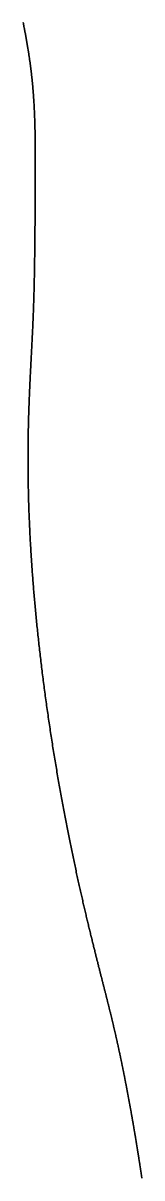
# Model space of a CAD drawing. Header units: inches. Extents: x 130170 to 284068, y 377793 to 804530.
# Drawn here: x 253824 to 253832.9, y 736605.1 to 736692.6 of the extents above; entities that cross this region are included whole.
import ezdxf

# ---------------------------------------------------------------- set-up
doc = ezdxf.new("R2010")
doc.units = ezdxf.units.IN
doc.header["$MEASUREMENT"] = 0
doc.layers.add('muni_il', color=7, linetype='Continuous')

msp = doc.modelspace()

# ---------------------------------------------------------------- linework, layer by layer
at = {"layer": 'muni_il'}
for points in [[(253823.978, 736692.64), (253823.994, 736692.559), (253824.01, 736692.478), (253824.026, 736692.398), (253824.041, 736692.317), (253824.057, 736692.238), (253824.072, 736692.158), (253824.087, 736692.079), (253824.102, 736692.001), (253824.116, 736691.923), (253824.131, 736691.845), (253824.145, 736691.768), (253824.16, 736691.69), (253824.174, 736691.614), (253824.187, 736691.538), (253824.201, 736691.462), (253824.214, 736691.386), (253824.228, 736691.311), (253824.241, 736691.236), (253824.254, 736691.162), (253824.267, 736691.088), (253824.279, 736691.014), (253824.292, 736690.94), (253824.304, 736690.867), (253824.316, 736690.794), (253824.328, 736690.722), (253824.34, 736690.65), (253824.352, 736690.578), (253824.363, 736690.506), (253824.374, 736690.435), (253824.385, 736690.364), (253824.396, 736690.293), (253824.407, 736690.223), (253824.418, 736690.153), (253824.428, 736690.083), (253824.439, 736690.013), (253824.449, 736689.944), (253824.459, 736689.875), (253824.469, 736689.806), (253824.479, 736689.738), (253824.488, 736689.669), (253824.497, 736689.601), (253824.507, 736689.533), (253824.516, 736689.466), (253824.525, 736689.398), (253824.534, 736689.331), (253824.542, 736689.264), (253824.551, 736689.198), (253824.559, 736689.131), (253824.567, 736689.065), (253824.576, 736688.999), (253824.583, 736688.933), (253824.591, 736688.867), (253824.599, 736688.801), (253824.606, 736688.736), (253824.614, 736688.671), (253824.621, 736688.606), (253824.628, 736688.541), (253824.635, 736688.476), (253824.642, 736688.411), (253824.649, 736688.347), (253824.656, 736688.283), (253824.662, 736688.218), (253824.668, 736688.154), (253824.675, 736688.09), (253824.681, 736688.026), (253824.687, 736687.963), (253824.693, 736687.899), (253824.698, 736687.836), (253824.704, 736687.773), (253824.71, 736687.709), (253824.715, 736687.646), (253824.72, 736687.583), (253824.726, 736687.52), (253824.731, 736687.457), (253824.736, 736687.395), (253824.741, 736687.332), (253824.745, 736687.269), (253824.75, 736687.207), (253824.755, 736687.144), (253824.759, 736687.082), (253824.763, 736687.02), (253824.768, 736686.957), (253824.772, 736686.895), (253824.776, 736686.833), (253824.78, 736686.771), (253824.784, 736686.709), (253824.788, 736686.647), (253824.791, 736686.585), (253824.795, 736686.523), (253824.799, 736686.461), (253824.802, 736686.4), (253824.805, 736686.338), (253824.809, 736686.276), (253824.812, 736686.214), (253824.815, 736686.152), (253824.818, 736686.091), (253824.821, 736686.029), (253824.824, 736685.968), (253824.827, 736685.906), (253824.829, 736685.844), (253824.832, 736685.783), (253824.835, 736685.721), (253824.837, 736685.66), (253824.84, 736685.598), (253824.842, 736685.537), (253824.844, 736685.475), (253824.847, 736685.414), (253824.849, 736685.352), (253824.851, 736685.291), (253824.853, 736685.229), (253824.855, 736685.167), (253824.857, 736685.106), (253824.859, 736685.044), (253824.86, 736684.983), (253824.862, 736684.921), (253824.864, 736684.86), (253824.866, 736684.798), (253824.867, 736684.737), (253824.869, 736684.675), (253824.87, 736684.614), (253824.872, 736684.552), (253824.873, 736684.49), (253824.874, 736684.429), (253824.876, 736684.367), (253824.877, 736684.306), (253824.878, 736684.244), (253824.879, 736684.182), (253824.88, 736684.121), (253824.881, 736684.059), (253824.882, 736683.997), (253824.883, 736683.936), (253824.884, 736683.874), (253824.885, 736683.812), (253824.886, 736683.751), (253824.887, 736683.689), (253824.888, 736683.627), (253824.888, 736683.565), (253824.889, 736683.503), (253824.89, 736683.442), (253824.89, 736683.38), (253824.891, 736683.318), (253824.892, 736683.256), (253824.892, 736683.194), (253824.893, 736683.133), (253824.893, 736683.071), (253824.894, 736683.009), (253824.894, 736682.947), (253824.894, 736682.885), (253824.895, 736682.823), (253824.895, 736682.761), (253824.895, 736682.7), (253824.896, 736682.638), (253824.896, 736682.576), (253824.896, 736682.514), (253824.896, 736682.452), (253824.897, 736682.39), (253824.897, 736682.328), (253824.897, 736682.266), (253824.897, 736682.204), (253824.897, 736682.142), (253824.897, 736682.081), (253824.897, 736682.019), (253824.897, 736681.957), (253824.897, 736681.895), (253824.898, 736681.833), (253824.898, 736681.771), (253824.898, 736681.709), (253824.897, 736681.647), (253824.897, 736681.586), (253824.897, 736681.524), (253824.897, 736681.462), (253824.897, 736681.4), (253824.897, 736681.338), (253824.897, 736681.277), (253824.897, 736681.215), (253824.897, 736681.153), (253824.897, 736681.091), (253824.896, 736681.03), (253824.896, 736680.968), (253824.896, 736680.907), (253824.896, 736680.845), (253824.896, 736680.784), (253824.895, 736680.722), (253824.895, 736680.66), (253824.895, 736680.599), (253824.895, 736680.538), (253824.894, 736680.476), (253824.894, 736680.415), (253824.894, 736680.353), (253824.894, 736680.292), (253824.893, 736680.231), (253824.893, 736680.17), (253824.893, 736680.109), (253824.892, 736680.048), (253824.892, 736679.986), (253824.892, 736679.925), (253824.891, 736679.865), (253824.891, 736679.804), (253824.891, 736679.743), (253824.89, 736679.682), (253824.89, 736679.621), (253824.89, 736679.56), (253824.889, 736679.5), (253824.889, 736679.439), (253824.889, 736679.379), (253824.888, 736679.318), (253824.888, 736679.258), (253824.887, 736679.197), (253824.887, 736679.137), (253824.887, 736679.077), (253824.886, 736679.017), (253824.886, 736678.957), (253824.885, 736678.897), (253824.885, 736678.837), (253824.885, 736678.777), (253824.884, 736678.717), (253824.884, 736678.657), (253824.883, 736678.598), (253824.883, 736678.538), (253824.883, 736678.479), (253824.882, 736678.419), (253824.882, 736678.36), (253824.881, 736678.301), (253824.881, 736678.242), (253824.88, 736678.182), (253824.88, 736678.124), (253824.879, 736678.065), (253824.879, 736678.006), (253824.878, 736677.947), (253824.878, 736677.888), (253824.878, 736677.83), (253824.877, 736677.771), (253824.877, 736677.713), (253824.876, 736677.655), (253824.876, 736677.596), (253824.875, 736677.538), (253824.875, 736677.48), (253824.874, 736677.422), (253824.874, 736677.365), (253824.873, 736677.307), (253824.873, 736677.249), (253824.872, 736677.192), (253824.872, 736677.134), (253824.871, 736677.077), (253824.871, 736677.02), (253824.87, 736676.963), (253824.87, 736676.906), (253824.869, 736676.849), (253824.869, 736676.792), (253824.868, 736676.735), (253824.868, 736676.678), (253824.867, 736676.622), (253824.867, 736676.565), (253824.866, 736676.509), (253824.866, 736676.453), (253824.865, 736676.397), (253824.865, 736676.341), (253824.864, 736676.285), (253824.864, 736676.229), (253824.863, 736676.174), (253824.862, 736676.118), (253824.862, 736676.062), (253824.861, 736676.007), (253824.861, 736675.952), (253824.86, 736675.897), (253824.859, 736675.842), (253824.859, 736675.787), (253824.858, 736675.732), (253824.858, 736675.677), (253824.857, 736675.623), (253824.857, 736675.568), (253824.856, 736675.514), (253824.855, 736675.459), (253824.855, 736675.405), (253824.854, 736675.351), (253824.853, 736675.297), (253824.853, 736675.243), (253824.852, 736675.19), (253824.851, 736675.136), (253824.851, 736675.082), (253824.85, 736675.029), (253824.849, 736674.976), (253824.849, 736674.922), (253824.848, 736674.869), (253824.847, 736674.816), (253824.847, 736674.763), (253824.846, 736674.71), (253824.845, 736674.658), (253824.844, 736674.605), (253824.844, 736674.553), (253824.843, 736674.5), (253824.842, 736674.448), (253824.841, 736674.396), (253824.84, 736674.343), (253824.84, 736674.291), (253824.839, 736674.239), (253824.838, 736674.188), (253824.837, 736674.136), (253824.836, 736674.084), (253824.836, 736674.033), (253824.835, 736673.981), (253824.834, 736673.93), (253824.833, 736673.879), (253824.832, 736673.828), (253824.831, 736673.776), (253824.83, 736673.725), (253824.829, 736673.674), (253824.828, 736673.624), (253824.828, 736673.573), (253824.827, 736673.522), (253824.826, 736673.472), (253824.825, 736673.421), (253824.824, 736673.371), (253824.823, 736673.32), (253824.822, 736673.27), (253824.821, 736673.22), (253824.82, 736673.17), (253824.819, 736673.12), (253824.818, 736673.07), (253824.816, 736673.02), (253824.815, 736672.97), (253824.814, 736672.92), (253824.813, 736672.871), (253824.812, 736672.821), (253824.811, 736672.772), (253824.81, 736672.722), (253824.809, 736672.673), (253824.808, 736672.623), (253824.806, 736672.574), (253824.805, 736672.525), (253824.804, 736672.476), (253824.803, 736672.427), (253824.801, 736672.378), (253824.8, 736672.329), (253824.799, 736672.28), (253824.798, 736672.231), (253824.796, 736672.182), (253824.795, 736672.133), (253824.794, 736672.084), (253824.792, 736672.035), (253824.791, 736671.987), (253824.79, 736671.938), (253824.788, 736671.89), (253824.787, 736671.841), (253824.785, 736671.792), (253824.784, 736671.744), (253824.782, 736671.695), (253824.781, 736671.647), (253824.779, 736671.598), (253824.778, 736671.55), (253824.776, 736671.502), (253824.775, 736671.453), (253824.773, 736671.405), (253824.772, 736671.357), (253824.77, 736671.308), (253824.769, 736671.26), (253824.767, 736671.212), (253824.765, 736671.163), (253824.764, 736671.115), (253824.762, 736671.067), (253824.76, 736671.019), (253824.758, 736670.97), (253824.757, 736670.922), (253824.755, 736670.874), (253824.753, 736670.826), (253824.751, 736670.777), (253824.75, 736670.729), (253824.748, 736670.681), (253824.746, 736670.632), (253824.744, 736670.584), (253824.742, 736670.536), (253824.74, 736670.487), (253824.739, 736670.439), (253824.737, 736670.39), (253824.735, 736670.342), (253824.733, 736670.294), (253824.731, 736670.245), (253824.729, 736670.197), (253824.727, 736670.148), (253824.725, 736670.1), (253824.723, 736670.051), (253824.721, 736670.002), (253824.719, 736669.954), (253824.717, 736669.905), (253824.714, 736669.856), (253824.712, 736669.807), (253824.71, 736669.758), (253824.708, 736669.709), (253824.706, 736669.66), (253824.704, 736669.611), (253824.701, 736669.562), (253824.699, 736669.513), (253824.697, 736669.464), (253824.695, 736669.414), (253824.692, 736669.365), (253824.69, 736669.316), (253824.688, 736669.266), (253824.686, 736669.216), (253824.683, 736669.167), (253824.681, 736669.117), (253824.678, 736669.067), (253824.676, 736669.017), (253824.674, 736668.967), (253824.671, 736668.917), (253824.669, 736668.867), (253824.666, 736668.816), (253824.664, 736668.766), (253824.661, 736668.715), (253824.659, 736668.665), (253824.656, 736668.614), (253824.654, 736668.563), (253824.651, 736668.512), (253824.649, 736668.461), (253824.646, 736668.41), (253824.644, 736668.359), (253824.641, 736668.307), (253824.638, 736668.256), (253824.636, 736668.204), (253824.633, 736668.152), (253824.631, 736668.101), (253824.628, 736668.048), (253824.625, 736667.996), (253824.622, 736667.944), (253824.62, 736667.892), (253824.617, 736667.839), (253824.614, 736667.786), (253824.612, 736667.733), (253824.609, 736667.68), (253824.606, 736667.627), (253824.603, 736667.574), (253824.601, 736667.52), (253824.598, 736667.467), (253824.595, 736667.413), (253824.592, 736667.359), (253824.589, 736667.305), (253824.587, 736667.25), (253824.584, 736667.196), (253824.581, 736667.141), (253824.578, 736667.086), (253824.575, 736667.031), (253824.572, 736666.976), (253824.569, 736666.921), (253824.567, 736666.865), (253824.564, 736666.809), (253824.561, 736666.753), (253824.558, 736666.697), (253824.555, 736666.641), (253824.552, 736666.584), (253824.549, 736666.527), (253824.546, 736666.47), (253824.543, 736666.413), (253824.54, 736666.356), (253824.538, 736666.298), (253824.535, 736666.24), (253824.532, 736666.182), (253824.529, 736666.124), (253824.526, 736666.065), (253824.523, 736666.006), (253824.52, 736665.947), (253824.517, 736665.888), (253824.514, 736665.829), (253824.511, 736665.769), (253824.508, 736665.709), (253824.505, 736665.649), (253824.503, 736665.588), (253824.5, 736665.527), (253824.497, 736665.466), (253824.494, 736665.405), (253824.491, 736665.344), (253824.488, 736665.282), (253824.485, 736665.22), (253824.482, 736665.157), (253824.479, 736665.095), (253824.477, 736665.032), (253824.474, 736664.969), (253824.471, 736664.905), (253824.468, 736664.842), (253824.465, 736664.777), (253824.463, 736664.713), (253824.46, 736664.649), (253824.457, 736664.584), (253824.454, 736664.519), (253824.451, 736664.453), (253824.449, 736664.387), (253824.446, 736664.321), (253824.443, 736664.255), (253824.441, 736664.188), (253824.438, 736664.121), (253824.435, 736664.053), (253824.433, 736663.986), (253824.43, 736663.918), (253824.428, 736663.849), (253824.425, 736663.781), (253824.422, 736663.711), (253824.42, 736663.642), (253824.417, 736663.572), (253824.415, 736663.502), (253824.413, 736663.432), (253824.41, 736663.361), (253824.408, 736663.29), (253824.405, 736663.218), (253824.403, 736663.147), (253824.401, 736663.074), (253824.399, 736663.002), (253824.396, 736662.929), (253824.394, 736662.855), (253824.392, 736662.782), (253824.39, 736662.708), (253824.388, 736662.633), (253824.386, 736662.558), (253824.384, 736662.483), (253824.382, 736662.407), (253824.38, 736662.331), (253824.378, 736662.255), (253824.376, 736662.178), (253824.374, 736662.101), (253824.372, 736662.023), (253824.371, 736661.945), (253824.369, 736661.867), (253824.368, 736661.788), (253824.366, 736661.709), (253824.364, 736661.629), (253824.363, 736661.549), (253824.361, 736661.468), (253824.36, 736661.387), (253824.359, 736661.306), (253824.358, 736661.224), (253824.356, 736661.142), (253824.355, 736661.059), (253824.354, 736660.976), (253824.353, 736660.893), (253824.352, 736660.809), (253824.351, 736660.724), (253824.35, 736660.639), (253824.349, 736660.554), (253824.349, 736660.468), (253824.348, 736660.382), (253824.347, 736660.295), (253824.347, 736660.208), (253824.346, 736660.12), (253824.346, 736660.032), (253824.346, 736659.944), (253824.345, 736659.855), (253824.345, 736659.765), (253824.345, 736659.675), (253824.345, 736659.585), (253824.345, 736659.494), (253824.345, 736659.402), (253824.345, 736659.311), (253824.346, 736659.218), (253824.346, 736659.125), (253824.347, 736659.032), (253824.347, 736658.938), (253824.348, 736658.844), (253824.348, 736658.749), (253824.349, 736658.654), (253824.35, 736658.558), (253824.351, 736658.462), (253824.352, 736658.365), (253824.353, 736658.268), (253824.354, 736658.17), (253824.356, 736658.072), (253824.357, 736657.973), (253824.359, 736657.873), (253824.36, 736657.774), (253824.362, 736657.673), (253824.364, 736657.573), (253824.366, 736657.471), (253824.368, 736657.37), (253824.37, 736657.267), (253824.372, 736657.164), (253824.374, 736657.061), (253824.377, 736656.957), (253824.379, 736656.853), (253824.382, 736656.748), (253824.385, 736656.643), (253824.388, 736656.537), (253824.391, 736656.43), (253824.394, 736656.323), (253824.397, 736656.216), (253824.4, 736656.108), (253824.404, 736656), (253824.408, 736655.891), (253824.411, 736655.781), (253824.415, 736655.671), (253824.419, 736655.561), (253824.423, 736655.45), (253824.427, 736655.338), (253824.432, 736655.226), (253824.436, 736655.114), (253824.441, 736655.001), (253824.445, 736654.887), (253824.45, 736654.773), (253824.455, 736654.659), (253824.46, 736654.544), (253824.465, 736654.428), (253824.471, 736654.312), (253824.476, 736654.195), (253824.482, 736654.078), (253824.488, 736653.961), (253824.494, 736653.843), (253824.5, 736653.724), (253824.506, 736653.605), (253824.512, 736653.486), (253824.519, 736653.366), (253824.525, 736653.245), (253824.532, 736653.124), (253824.539, 736653.003), (253824.546, 736652.881), (253824.553, 736652.758), (253824.56, 736652.635), (253824.568, 736652.512), (253824.575, 736652.388), (253824.583, 736652.264), (253824.591, 736652.139), (253824.599, 736652.014), (253824.607, 736651.888), (253824.616, 736651.762), (253824.624, 736651.635), (253824.633, 736651.508), (253824.642, 736651.381), (253824.651, 736651.253), (253824.66, 736651.125), (253824.669, 736650.996), (253824.679, 736650.866), (253824.688, 736650.737), (253824.698, 736650.607), (253824.708, 736650.476), (253824.718, 736650.345), (253824.728, 736650.214), (253824.739, 736650.082), (253824.749, 736649.95), (253824.76, 736649.817), (253824.771, 736649.684), (253824.782, 736649.551), (253824.793, 736649.417), (253824.804, 736649.283), (253824.816, 736649.149), (253824.827, 736649.014), (253824.839, 736648.878), (253824.851, 736648.743), (253824.864, 736648.607), (253824.876, 736648.471), (253824.888, 736648.334), (253824.901, 736648.197), (253824.914, 736648.06), (253824.927, 736647.922), (253824.94, 736647.784), (253824.953, 736647.645), (253824.967, 736647.507), (253824.98, 736647.368), (253824.994, 736647.229), (253825.008, 736647.089), (253825.022, 736646.949), (253825.036, 736646.809), (253825.05, 736646.669), (253825.065, 736646.528), (253825.08, 736646.387), (253825.095, 736646.246), (253825.11, 736646.104), (253825.125, 736645.963), (253825.14, 736645.821), (253825.156, 736645.679), (253825.172, 736645.536), (253825.187, 736645.394), (253825.203, 736645.251), (253825.219, 736645.108), (253825.236, 736644.965), (253825.252, 736644.821), (253825.269, 736644.677), (253825.286, 736644.534), (253825.303, 736644.39), (253825.32, 736644.246), (253825.337, 736644.101), (253825.354, 736643.957), (253825.372, 736643.812), (253825.39, 736643.667), (253825.407, 736643.523), (253825.425, 736643.378), (253825.443, 736643.233), (253825.462, 736643.087), (253825.48, 736642.942), (253825.499, 736642.797), (253825.517, 736642.651), (253825.536, 736642.506), (253825.555, 736642.36), (253825.574, 736642.214), (253825.594, 736642.069), (253825.613, 736641.923), (253825.633, 736641.777), (253825.652, 736641.631), (253825.672, 736641.485), (253825.692, 736641.34), (253825.712, 736641.194), (253825.732, 736641.048), (253825.753, 736640.902), (253825.773, 736640.756), (253825.794, 736640.61), (253825.814, 736640.465), (253825.835, 736640.319), (253825.856, 736640.173), (253825.877, 736640.027), (253825.898, 736639.882), (253825.92, 736639.736), (253825.941, 736639.591), (253825.963, 736639.446), (253825.984, 736639.3), (253826.006, 736639.155), (253826.028, 736639.01), (253826.05, 736638.865), (253826.072, 736638.721), (253826.094, 736638.576), (253826.116, 736638.432), (253826.139, 736638.287), (253826.161, 736638.143), (253826.184, 736637.999), (253826.207, 736637.855), (253826.229, 736637.712), (253826.252, 736637.568), (253826.275, 736637.425), (253826.298, 736637.282), (253826.322, 736637.139), (253826.345, 736636.996), (253826.368, 736636.854), (253826.391, 736636.712), (253826.415, 736636.57), (253826.439, 736636.428), (253826.462, 736636.287), (253826.486, 736636.146), (253826.51, 736636.005), (253826.534, 736635.864), (253826.557, 736635.724), (253826.581, 736635.584), (253826.606, 736635.444), (253826.63, 736635.305), (253826.654, 736635.166), (253826.678, 736635.027), (253826.702, 736634.889), (253826.727, 736634.751), (253826.751, 736634.613), (253826.776, 736634.476), (253826.8, 736634.339), (253826.825, 736634.202), (253826.849, 736634.066), (253826.874, 736633.93), (253826.899, 736633.794), (253826.923, 736633.659), (253826.948, 736633.524), (253826.973, 736633.39), (253826.998, 736633.256), (253827.023, 736633.122), (253827.047, 736632.989), (253827.072, 736632.856), (253827.097, 736632.724), (253827.122, 736632.592), (253827.147, 736632.461), (253827.172, 736632.33), (253827.197, 736632.199), (253827.222, 736632.069), (253827.247, 736631.94), (253827.272, 736631.81), (253827.298, 736631.682), (253827.323, 736631.554), (253827.348, 736631.426), (253827.373, 736631.299), (253827.398, 736631.172), (253827.423, 736631.046), (253827.448, 736630.92), (253827.473, 736630.795), (253827.498, 736630.67), (253827.523, 736630.546), (253827.548, 736630.422), (253827.573, 736630.299), (253827.598, 736630.176), (253827.623, 736630.054), (253827.648, 736629.932), (253827.673, 736629.811), (253827.698, 736629.691), (253827.723, 736629.571), (253827.748, 736629.451), (253827.773, 736629.332), (253827.798, 736629.214), (253827.823, 736629.096), (253827.847, 736628.979), (253827.872, 736628.862), (253827.897, 736628.746), (253827.921, 736628.631), (253827.946, 736628.515), (253827.971, 736628.401), (253827.995, 736628.287), (253828.02, 736628.174), (253828.044, 736628.061), (253828.069, 736627.949), (253828.093, 736627.837), (253828.117, 736627.726), (253828.142, 736627.616), (253828.166, 736627.506), (253828.19, 736627.397), (253828.214, 736627.288), (253828.238, 736627.18), (253828.262, 736627.072), (253828.286, 736626.965), (253828.31, 736626.859), (253828.334, 736626.753), (253828.357, 736626.648), (253828.381, 736626.543), (253828.405, 736626.439), (253828.428, 736626.336), (253828.452, 736626.233), (253828.475, 736626.13), (253828.498, 736626.029), (253828.522, 736625.928), (253828.545, 736625.827), (253828.568, 736625.727), (253828.591, 736625.628), (253828.614, 736625.529), (253828.637, 736625.431), (253828.659, 736625.333), (253828.682, 736625.236), (253828.705, 736625.14), (253828.727, 736625.044), (253828.75, 736624.949), (253828.772, 736624.854), (253828.794, 736624.76), (253828.817, 736624.666), (253828.839, 736624.573), (253828.861, 736624.481), (253828.883, 736624.389), (253828.905, 736624.298), (253828.926, 736624.207), (253828.948, 736624.117), (253828.969, 736624.027), (253828.991, 736623.938), (253829.012, 736623.85), (253829.034, 736623.762), (253829.055, 736623.674), (253829.076, 736623.588), (253829.097, 736623.501), (253829.118, 736623.416), (253829.139, 736623.33), (253829.16, 736623.246), (253829.18, 736623.161), (253829.201, 736623.078), (253829.221, 736622.995), (253829.241, 736622.912), (253829.262, 736622.83), (253829.282, 736622.749), (253829.302, 736622.668), (253829.322, 736622.587), (253829.342, 736622.507), (253829.362, 736622.428), (253829.381, 736622.349), (253829.401, 736622.27), (253829.42, 736622.192), (253829.44, 736622.115), (253829.459, 736622.038), (253829.478, 736621.961), (253829.497, 736621.885), (253829.516, 736621.809), (253829.535, 736621.734), (253829.554, 736621.66), (253829.572, 736621.586), (253829.591, 736621.512), (253829.61, 736621.439), (253829.628, 736621.366), (253829.646, 736621.293), (253829.664, 736621.221), (253829.682, 736621.15), (253829.7, 736621.079), (253829.718, 736621.008), (253829.736, 736620.938), (253829.754, 736620.868), (253829.771, 736620.799), (253829.789, 736620.73), (253829.806, 736620.661), (253829.823, 736620.593), (253829.841, 736620.525), (253829.858, 736620.458), (253829.875, 736620.391), (253829.892, 736620.324), (253829.909, 736620.258), (253829.925, 736620.192), (253829.942, 736620.126), (253829.959, 736620.061), (253829.975, 736619.997), (253829.991, 736619.932), (253830.008, 736619.868), (253830.024, 736619.804), (253830.04, 736619.741), (253830.056, 736619.678), (253830.072, 736619.615), (253830.088, 736619.553), (253830.103, 736619.491), (253830.119, 736619.429), (253830.135, 736619.368), (253830.15, 736619.307), (253830.165, 736619.246), (253830.181, 736619.185), (253830.196, 736619.125), (253830.211, 736619.065), (253830.226, 736619.005), (253830.241, 736618.946), (253830.256, 736618.887), (253830.271, 736618.828), (253830.286, 736618.77), (253830.3, 736618.711), (253830.315, 736618.653), (253830.329, 736618.595), (253830.344, 736618.538), (253830.358, 736618.481), (253830.372, 736618.423), (253830.386, 736618.367), (253830.4, 736618.31), (253830.414, 736618.254), (253830.428, 736618.198), (253830.442, 736618.142), (253830.456, 736618.086), (253830.47, 736618.031), (253830.483, 736617.975), (253830.497, 736617.92), (253830.51, 736617.865), (253830.524, 736617.811), (253830.537, 736617.756), (253830.551, 736617.702), (253830.564, 736617.648), (253830.577, 736617.594), (253830.59, 736617.54), (253830.603, 736617.487), (253830.616, 736617.433), (253830.629, 736617.38), (253830.642, 736617.327), (253830.655, 736617.274), (253830.667, 736617.221), (253830.68, 736617.168), (253830.692, 736617.116), (253830.705, 736617.064), (253830.718, 736617.011), (253830.73, 736616.959), (253830.742, 736616.907), (253830.755, 736616.856), (253830.767, 736616.804), (253830.779, 736616.752), (253830.791, 736616.701), (253830.803, 736616.65), (253830.815, 736616.599), (253830.827, 736616.547), (253830.839, 736616.496), (253830.851, 736616.446), (253830.863, 736616.395), (253830.875, 736616.344), (253830.886, 736616.294), (253830.898, 736616.243), (253830.91, 736616.193), (253830.921, 736616.143), (253830.933, 736616.092), (253830.944, 736616.042), (253830.956, 736615.992), (253830.967, 736615.942), (253830.978, 736615.892), (253830.99, 736615.843), (253831.001, 736615.793), (253831.012, 736615.743), (253831.023, 736615.694), (253831.034, 736615.644), (253831.046, 736615.595), (253831.057, 736615.545), (253831.068, 736615.496), (253831.079, 736615.447), (253831.089, 736615.398), (253831.1, 736615.349), (253831.111, 736615.3), (253831.122, 736615.251), (253831.133, 736615.202), (253831.143, 736615.153), (253831.154, 736615.104), (253831.165, 736615.055), (253831.175, 736615.007), (253831.186, 736614.958), (253831.196, 736614.909), (253831.207, 736614.861), (253831.218, 736614.812), (253831.228, 736614.764), (253831.238, 736614.715), (253831.249, 736614.667), (253831.259, 736614.618), (253831.269, 736614.57), (253831.28, 736614.522), (253831.29, 736614.473), (253831.3, 736614.425), (253831.31, 736614.377), (253831.32, 736614.329), (253831.331, 736614.281), (253831.341, 736614.233), (253831.351, 736614.185), (253831.361, 736614.137), (253831.371, 736614.089), (253831.381, 736614.041), (253831.391, 736613.993), (253831.4, 736613.945), (253831.41, 736613.897), (253831.42, 736613.85), (253831.43, 736613.802), (253831.44, 736613.754), (253831.45, 736613.706), (253831.459, 736613.659), (253831.469, 736613.611), (253831.479, 736613.564), (253831.488, 736613.516), (253831.498, 736613.468), (253831.508, 736613.421), (253831.517, 736613.374), (253831.527, 736613.326), (253831.536, 736613.279), (253831.546, 736613.231), (253831.555, 736613.184), (253831.565, 736613.137), (253831.574, 736613.09), (253831.583, 736613.042), (253831.593, 736612.995), (253831.602, 736612.948), (253831.611, 736612.901), (253831.621, 736612.854), (253831.63, 736612.807), (253831.639, 736612.76), (253831.648, 736612.713), (253831.657, 736612.666), (253831.667, 736612.619), (253831.676, 736612.572), (253831.685, 736612.525), (253831.694, 736612.479), (253831.703, 736612.432), (253831.712, 736612.385), (253831.721, 736612.339), (253831.73, 736612.292), (253831.739, 736612.245), (253831.748, 736612.199), (253831.757, 736612.152), (253831.766, 736612.106), (253831.775, 736612.06), (253831.783, 736612.013), (253831.792, 736611.967), (253831.801, 736611.921), (253831.81, 736611.875), (253831.819, 736611.829), (253831.827, 736611.782), (253831.836, 736611.736), (253831.845, 736611.69), (253831.853, 736611.644), (253831.862, 736611.599), (253831.87, 736611.553), (253831.879, 736611.507), (253831.888, 736611.461), (253831.896, 736611.416), (253831.905, 736611.37), (253831.913, 736611.324), (253831.921, 736611.279), (253831.93, 736611.233), (253831.938, 736611.188), (253831.947, 736611.143), (253831.955, 736611.097), (253831.963, 736611.052), (253831.972, 736611.007), (253831.98, 736610.962), (253831.988, 736610.917), (253831.996, 736610.872), (253832.005, 736610.827), (253832.013, 736610.782), (253832.021, 736610.738), (253832.029, 736610.693), (253832.037, 736610.648), (253832.045, 736610.604), (253832.053, 736610.559), (253832.061, 736610.515), (253832.069, 736610.47), (253832.077, 736610.426), (253832.085, 736610.382), (253832.093, 736610.338), (253832.101, 736610.294), (253832.109, 736610.249), (253832.117, 736610.205), (253832.125, 736610.162), (253832.132, 736610.118), (253832.14, 736610.074), (253832.148, 736610.03), (253832.156, 736609.987), (253832.163, 736609.943), (253832.171, 736609.9), (253832.179, 736609.856), (253832.186, 736609.813), (253832.194, 736609.77), (253832.202, 736609.727), (253832.209, 736609.684), (253832.217, 736609.641), (253832.224, 736609.598), (253832.232, 736609.555), (253832.239, 736609.512), (253832.247, 736609.469), (253832.254, 736609.427), (253832.261, 736609.384), (253832.269, 736609.342), (253832.276, 736609.299), (253832.283, 736609.257), (253832.291, 736609.215), (253832.298, 736609.173), (253832.305, 736609.131), (253832.313, 736609.089), (253832.32, 736609.047), (253832.327, 736609.005), (253832.334, 736608.963), (253832.341, 736608.921), (253832.348, 736608.88), (253832.355, 736608.838), (253832.362, 736608.797), (253832.369, 736608.755), (253832.376, 736608.714), (253832.383, 736608.673), (253832.39, 736608.632), (253832.397, 736608.59), (253832.404, 736608.549), (253832.411, 736608.509), (253832.418, 736608.468), (253832.425, 736608.427), (253832.432, 736608.386), (253832.438, 736608.345), (253832.445, 736608.305), (253832.452, 736608.265), (253832.459, 736608.224), (253832.465, 736608.184), (253832.472, 736608.144), (253832.479, 736608.103), (253832.485, 736608.063), (253832.492, 736608.023), (253832.499, 736607.983), (253832.505, 736607.943), (253832.512, 736607.904), (253832.518, 736607.864), (253832.525, 736607.824), (253832.531, 736607.784), (253832.538, 736607.745), (253832.544, 736607.706), (253832.55, 736607.666), (253832.557, 736607.627), (253832.563, 736607.588), (253832.57, 736607.548), (253832.576, 736607.509), (253832.582, 736607.47), (253832.589, 736607.431), (253832.595, 736607.392), (253832.601, 736607.353), (253832.607, 736607.315), (253832.614, 736607.276), (253832.62, 736607.237), (253832.626, 736607.199), (253832.632, 736607.16), (253832.638, 736607.122), (253832.644, 736607.083), (253832.651, 736607.045), (253832.656, 736607.007), (253832.663, 736606.969), (253832.669, 736606.93), (253832.675, 736606.892), (253832.681, 736606.854), (253832.687, 736606.816), (253832.693, 736606.778), (253832.698, 736606.741), (253832.705, 736606.703), (253832.71, 736606.665), (253832.716, 736606.627), (253832.722, 736606.59), (253832.728, 736606.552), (253832.734, 736606.515), (253832.74, 736606.477), (253832.745, 736606.44), (253832.751, 736606.402), (253832.757, 736606.365), (253832.763, 736606.328), (253832.769, 736606.291), (253832.774, 736606.253), (253832.78, 736606.216), (253832.786, 736606.179), (253832.791, 736606.142), (253832.797, 736606.105), (253832.803, 736606.068), (253832.808, 736606.032), (253832.814, 736605.995), (253832.819, 736605.958), (253832.825, 736605.921), (253832.831, 736605.885), (253832.836, 736605.848), (253832.842, 736605.811), (253832.847, 736605.775), (253832.853, 736605.738), (253832.858, 736605.702), (253832.864, 736605.665), (253832.869, 736605.629), (253832.874, 736605.593), (253832.88, 736605.556), (253832.885, 736605.52), (253832.891, 736605.484), (253832.896, 736605.448), (253832.901, 736605.411), (253832.907, 736605.375), (253832.912, 736605.339), (253832.917, 736605.303), (253832.923, 736605.267), (253832.928, 736605.231), (253832.933, 736605.195), (253832.939, 736605.159), (253832.944, 736605.124)], [(253832.944, 736605.124), (253832.939, 736605.159), (253832.933, 736605.195), (253832.928, 736605.231), (253832.923, 736605.267), (253832.917, 736605.303), (253832.912, 736605.339), (253832.907, 736605.375), (253832.901, 736605.411), (253832.896, 736605.448), (253832.891, 736605.484), (253832.885, 736605.52), (253832.88, 736605.556), (253832.874, 736605.593), (253832.869, 736605.629), (253832.864, 736605.665), (253832.858, 736605.702), (253832.853, 736605.738), (253832.847, 736605.775), (253832.842, 736605.811), (253832.836, 736605.848), (253832.831, 736605.885), (253832.825, 736605.921), (253832.819, 736605.958), (253832.814, 736605.995), (253832.808, 736606.032), (253832.803, 736606.068), (253832.797, 736606.105), (253832.791, 736606.142), (253832.786, 736606.179), (253832.78, 736606.216), (253832.774, 736606.253), (253832.769, 736606.291), (253832.763, 736606.328), (253832.757, 736606.365), (253832.751, 736606.402), (253832.745, 736606.44), (253832.74, 736606.477), (253832.734, 736606.515), (253832.728, 736606.552), (253832.722, 736606.59), (253832.716, 736606.627), (253832.71, 736606.665), (253832.705, 736606.703), (253832.698, 736606.741), (253832.693, 736606.778), (253832.687, 736606.816), (253832.681, 736606.854), (253832.675, 736606.892), (253832.669, 736606.93), (253832.663, 736606.969), (253832.656, 736607.007), (253832.651, 736607.045), (253832.644, 736607.083), (253832.638, 736607.122), (253832.632, 736607.16), (253832.626, 736607.199), (253832.62, 736607.237), (253832.614, 736607.276), (253832.607, 736607.315), (253832.601, 736607.353), (253832.595, 736607.392), (253832.589, 736607.431), (253832.582, 736607.47), (253832.576, 736607.509), (253832.57, 736607.548), (253832.563, 736607.588), (253832.557, 736607.627), (253832.55, 736607.666), (253832.544, 736607.706), (253832.538, 736607.745), (253832.531, 736607.784), (253832.525, 736607.824), (253832.518, 736607.864), (253832.512, 736607.904), (253832.505, 736607.943), (253832.499, 736607.983), (253832.492, 736608.023), (253832.485, 736608.063), (253832.479, 736608.103), (253832.472, 736608.144), (253832.465, 736608.184), (253832.459, 736608.224), (253832.452, 736608.265), (253832.445, 736608.305), (253832.438, 736608.345), (253832.432, 736608.386), (253832.425, 736608.427), (253832.418, 736608.468), (253832.411, 736608.509), (253832.404, 736608.549), (253832.397, 736608.59), (253832.39, 736608.632), (253832.383, 736608.673), (253832.376, 736608.714), (253832.369, 736608.755), (253832.362, 736608.797), (253832.355, 736608.838), (253832.348, 736608.88), (253832.341, 736608.921), (253832.334, 736608.963), (253832.327, 736609.005), (253832.32, 736609.047), (253832.313, 736609.089), (253832.305, 736609.131), (253832.298, 736609.173), (253832.291, 736609.215), (253832.283, 736609.257), (253832.276, 736609.299), (253832.269, 736609.342), (253832.261, 736609.384), (253832.254, 736609.427), (253832.247, 736609.469), (253832.239, 736609.512), (253832.232, 736609.555), (253832.224, 736609.598), (253832.217, 736609.641), (253832.209, 736609.684), (253832.202, 736609.727), (253832.194, 736609.77), (253832.186, 736609.813), (253832.179, 736609.856), (253832.171, 736609.9), (253832.163, 736609.943), (253832.156, 736609.987), (253832.148, 736610.03), (253832.14, 736610.074), (253832.132, 736610.118), (253832.125, 736610.162), (253832.117, 736610.205), (253832.109, 736610.249), (253832.101, 736610.294), (253832.093, 736610.338), (253832.085, 736610.382), (253832.077, 736610.426), (253832.069, 736610.47), (253832.061, 736610.515), (253832.053, 736610.559), (253832.045, 736610.604), (253832.037, 736610.648), (253832.029, 736610.693), (253832.021, 736610.738), (253832.013, 736610.782), (253832.005, 736610.827), (253831.996, 736610.872), (253831.988, 736610.917), (253831.98, 736610.962), (253831.972, 736611.007), (253831.963, 736611.052), (253831.955, 736611.097), (253831.947, 736611.143), (253831.938, 736611.188), (253831.93, 736611.233), (253831.921, 736611.279), (253831.913, 736611.324), (253831.905, 736611.37), (253831.896, 736611.416), (253831.888, 736611.461), (253831.879, 736611.507), (253831.87, 736611.553), (253831.862, 736611.599), (253831.853, 736611.644), (253831.845, 736611.69), (253831.836, 736611.736), (253831.827, 736611.782), (253831.819, 736611.829), (253831.81, 736611.875), (253831.801, 736611.921), (253831.792, 736611.967), (253831.783, 736612.013), (253831.775, 736612.06), (253831.766, 736612.106), (253831.757, 736612.152), (253831.748, 736612.199), (253831.739, 736612.245), (253831.73, 736612.292), (253831.721, 736612.339), (253831.712, 736612.385), (253831.703, 736612.432), (253831.694, 736612.479), (253831.685, 736612.525), (253831.676, 736612.572), (253831.667, 736612.619), (253831.657, 736612.666), (253831.648, 736612.713), (253831.639, 736612.76), (253831.63, 736612.807), (253831.621, 736612.854), (253831.611, 736612.901), (253831.602, 736612.948), (253831.593, 736612.995), (253831.583, 736613.042), (253831.574, 736613.09), (253831.565, 736613.137), (253831.555, 736613.184), (253831.546, 736613.231), (253831.536, 736613.279), (253831.527, 736613.326), (253831.517, 736613.374), (253831.508, 736613.421), (253831.498, 736613.468), (253831.488, 736613.516), (253831.479, 736613.564), (253831.469, 736613.611), (253831.459, 736613.659), (253831.45, 736613.706), (253831.44, 736613.754), (253831.43, 736613.802), (253831.42, 736613.85), (253831.41, 736613.897), (253831.4, 736613.945), (253831.391, 736613.993), (253831.381, 736614.041), (253831.371, 736614.089), (253831.361, 736614.137), (253831.351, 736614.185), (253831.341, 736614.233), (253831.331, 736614.281), (253831.32, 736614.329), (253831.31, 736614.377), (253831.3, 736614.425), (253831.29, 736614.473), (253831.28, 736614.522), (253831.269, 736614.57), (253831.259, 736614.618), (253831.249, 736614.667), (253831.238, 736614.715), (253831.228, 736614.764), (253831.218, 736614.812), (253831.207, 736614.861), (253831.196, 736614.909), (253831.186, 736614.958), (253831.175, 736615.007), (253831.165, 736615.055), (253831.154, 736615.104), (253831.143, 736615.153), (253831.133, 736615.202), (253831.122, 736615.251), (253831.111, 736615.3), (253831.1, 736615.349), (253831.089, 736615.398), (253831.079, 736615.447), (253831.068, 736615.496), (253831.057, 736615.545), (253831.046, 736615.595), (253831.034, 736615.644), (253831.023, 736615.694), (253831.012, 736615.743), (253831.001, 736615.793), (253830.99, 736615.843), (253830.978, 736615.892), (253830.967, 736615.942), (253830.956, 736615.992), (253830.944, 736616.042), (253830.933, 736616.092), (253830.921, 736616.143), (253830.91, 736616.193), (253830.898, 736616.243), (253830.886, 736616.294), (253830.875, 736616.344), (253830.863, 736616.395), (253830.851, 736616.446), (253830.839, 736616.496), (253830.827, 736616.547), (253830.815, 736616.599), (253830.803, 736616.65), (253830.791, 736616.701), (253830.779, 736616.752), (253830.767, 736616.804), (253830.755, 736616.856), (253830.742, 736616.907), (253830.73, 736616.959), (253830.718, 736617.011), (253830.705, 736617.064), (253830.692, 736617.116), (253830.68, 736617.168), (253830.667, 736617.221), (253830.655, 736617.274), (253830.642, 736617.327), (253830.629, 736617.38), (253830.616, 736617.433), (253830.603, 736617.487), (253830.59, 736617.54), (253830.577, 736617.594), (253830.564, 736617.648), (253830.551, 736617.702), (253830.537, 736617.756), (253830.524, 736617.811), (253830.51, 736617.865), (253830.497, 736617.92), (253830.483, 736617.975), (253830.47, 736618.031), (253830.456, 736618.086), (253830.442, 736618.142), (253830.428, 736618.198), (253830.414, 736618.254), (253830.4, 736618.31), (253830.386, 736618.367), (253830.372, 736618.423), (253830.358, 736618.481), (253830.344, 736618.538), (253830.329, 736618.595), (253830.315, 736618.653), (253830.3, 736618.711), (253830.286, 736618.77), (253830.271, 736618.828), (253830.256, 736618.887), (253830.241, 736618.946), (253830.226, 736619.005), (253830.211, 736619.065), (253830.196, 736619.125), (253830.181, 736619.185), (253830.165, 736619.246), (253830.15, 736619.307), (253830.135, 736619.368), (253830.119, 736619.429), (253830.103, 736619.491), (253830.088, 736619.553), (253830.072, 736619.615), (253830.056, 736619.678), (253830.04, 736619.741), (253830.024, 736619.804), (253830.008, 736619.868), (253829.991, 736619.932), (253829.975, 736619.997), (253829.959, 736620.061), (253829.942, 736620.126), (253829.925, 736620.192), (253829.909, 736620.258), (253829.892, 736620.324), (253829.875, 736620.391), (253829.858, 736620.458), (253829.841, 736620.525), (253829.823, 736620.593), (253829.806, 736620.661), (253829.789, 736620.73), (253829.771, 736620.799), (253829.754, 736620.868), (253829.736, 736620.938), (253829.718, 736621.008), (253829.7, 736621.079), (253829.682, 736621.15), (253829.664, 736621.221), (253829.646, 736621.293), (253829.628, 736621.366), (253829.61, 736621.439), (253829.591, 736621.512), (253829.572, 736621.586), (253829.554, 736621.66), (253829.535, 736621.734), (253829.516, 736621.809), (253829.497, 736621.885), (253829.478, 736621.961), (253829.459, 736622.038), (253829.44, 736622.115), (253829.42, 736622.192), (253829.401, 736622.27), (253829.381, 736622.349), (253829.362, 736622.428), (253829.342, 736622.507), (253829.322, 736622.587), (253829.302, 736622.668), (253829.282, 736622.749), (253829.262, 736622.83), (253829.241, 736622.912), (253829.221, 736622.995), (253829.201, 736623.078), (253829.18, 736623.161), (253829.16, 736623.246), (253829.139, 736623.33), (253829.118, 736623.416), (253829.097, 736623.501), (253829.076, 736623.588), (253829.055, 736623.674), (253829.034, 736623.762), (253829.012, 736623.85), (253828.991, 736623.938), (253828.969, 736624.027), (253828.948, 736624.117), (253828.926, 736624.207), (253828.905, 736624.298), (253828.883, 736624.389), (253828.861, 736624.481), (253828.839, 736624.573), (253828.817, 736624.666), (253828.794, 736624.76), (253828.772, 736624.854), (253828.75, 736624.949), (253828.727, 736625.044), (253828.705, 736625.14), (253828.682, 736625.236), (253828.659, 736625.333), (253828.637, 736625.431), (253828.614, 736625.529), (253828.591, 736625.628), (253828.568, 736625.727), (253828.545, 736625.827), (253828.522, 736625.928), (253828.498, 736626.029), (253828.475, 736626.13), (253828.452, 736626.233), (253828.428, 736626.336), (253828.405, 736626.439), (253828.381, 736626.543), (253828.357, 736626.648), (253828.334, 736626.753), (253828.31, 736626.859), (253828.286, 736626.965), (253828.262, 736627.072), (253828.238, 736627.18), (253828.214, 736627.288), (253828.19, 736627.397), (253828.166, 736627.506), (253828.142, 736627.616), (253828.117, 736627.726), (253828.093, 736627.837), (253828.069, 736627.949), (253828.044, 736628.061), (253828.02, 736628.174), (253827.995, 736628.287), (253827.971, 736628.401), (253827.946, 736628.515), (253827.921, 736628.631), (253827.897, 736628.746), (253827.872, 736628.862), (253827.847, 736628.979), (253827.823, 736629.096), (253827.798, 736629.214), (253827.773, 736629.332), (253827.748, 736629.451), (253827.723, 736629.571), (253827.698, 736629.691), (253827.673, 736629.811), (253827.648, 736629.932), (253827.623, 736630.054), (253827.598, 736630.176), (253827.573, 736630.299), (253827.548, 736630.422), (253827.523, 736630.546), (253827.498, 736630.67), (253827.473, 736630.795), (253827.448, 736630.92), (253827.423, 736631.046), (253827.398, 736631.172), (253827.373, 736631.299), (253827.348, 736631.426), (253827.323, 736631.554), (253827.298, 736631.682), (253827.272, 736631.81), (253827.247, 736631.94), (253827.222, 736632.069), (253827.197, 736632.199), (253827.172, 736632.33), (253827.147, 736632.461), (253827.122, 736632.592), (253827.097, 736632.724), (253827.072, 736632.856), (253827.047, 736632.989), (253827.023, 736633.122), (253826.998, 736633.256), (253826.973, 736633.39), (253826.948, 736633.524), (253826.923, 736633.659), (253826.899, 736633.794), (253826.874, 736633.93), (253826.849, 736634.066), (253826.825, 736634.202), (253826.8, 736634.339), (253826.776, 736634.476), (253826.751, 736634.613), (253826.727, 736634.751), (253826.702, 736634.889), (253826.678, 736635.027), (253826.654, 736635.166), (253826.63, 736635.305), (253826.606, 736635.444), (253826.581, 736635.584), (253826.557, 736635.724), (253826.534, 736635.864), (253826.51, 736636.005), (253826.486, 736636.146), (253826.462, 736636.287), (253826.439, 736636.428), (253826.415, 736636.57), (253826.391, 736636.712), (253826.368, 736636.854), (253826.345, 736636.996), (253826.322, 736637.139), (253826.298, 736637.282), (253826.275, 736637.425), (253826.252, 736637.568), (253826.229, 736637.712), (253826.207, 736637.855), (253826.184, 736637.999), (253826.161, 736638.143), (253826.139, 736638.287), (253826.116, 736638.432), (253826.094, 736638.576), (253826.072, 736638.721), (253826.05, 736638.865), (253826.028, 736639.01), (253826.006, 736639.155), (253825.984, 736639.3), (253825.963, 736639.446), (253825.941, 736639.591), (253825.92, 736639.736), (253825.898, 736639.882), (253825.877, 736640.027), (253825.856, 736640.173), (253825.835, 736640.319), (253825.814, 736640.465), (253825.794, 736640.61), (253825.773, 736640.756), (253825.753, 736640.902), (253825.732, 736641.048), (253825.712, 736641.194), (253825.692, 736641.34), (253825.672, 736641.485), (253825.652, 736641.631), (253825.633, 736641.777), (253825.613, 736641.923), (253825.594, 736642.069), (253825.574, 736642.214), (253825.555, 736642.36), (253825.536, 736642.506), (253825.517, 736642.651), (253825.499, 736642.797), (253825.48, 736642.942), (253825.462, 736643.087), (253825.443, 736643.233), (253825.425, 736643.378), (253825.407, 736643.523), (253825.39, 736643.667), (253825.372, 736643.812), (253825.354, 736643.957), (253825.337, 736644.101), (253825.32, 736644.246), (253825.303, 736644.39), (253825.286, 736644.534), (253825.269, 736644.677), (253825.252, 736644.821), (253825.236, 736644.965), (253825.219, 736645.108), (253825.203, 736645.251), (253825.187, 736645.394), (253825.172, 736645.536), (253825.156, 736645.679), (253825.14, 736645.821), (253825.125, 736645.963), (253825.11, 736646.104), (253825.095, 736646.246), (253825.08, 736646.387), (253825.065, 736646.528), (253825.05, 736646.669), (253825.036, 736646.809), (253825.022, 736646.949), (253825.008, 736647.089), (253824.994, 736647.229), (253824.98, 736647.368), (253824.967, 736647.507), (253824.953, 736647.645), (253824.94, 736647.784), (253824.927, 736647.922), (253824.914, 736648.06), (253824.901, 736648.197), (253824.888, 736648.334), (253824.876, 736648.471), (253824.864, 736648.607), (253824.851, 736648.743), (253824.839, 736648.878), (253824.827, 736649.014), (253824.816, 736649.149), (253824.804, 736649.283), (253824.793, 736649.417), (253824.782, 736649.551), (253824.771, 736649.684), (253824.76, 736649.817), (253824.749, 736649.95), (253824.739, 736650.082), (253824.728, 736650.214), (253824.718, 736650.345), (253824.708, 736650.476), (253824.698, 736650.607), (253824.688, 736650.737), (253824.679, 736650.866), (253824.669, 736650.996), (253824.66, 736651.125), (253824.651, 736651.253), (253824.642, 736651.381), (253824.633, 736651.508), (253824.624, 736651.635), (253824.616, 736651.762), (253824.607, 736651.888), (253824.599, 736652.014), (253824.591, 736652.139), (253824.583, 736652.264), (253824.575, 736652.388), (253824.568, 736652.512), (253824.56, 736652.635), (253824.553, 736652.758), (253824.546, 736652.881), (253824.539, 736653.003), (253824.532, 736653.124), (253824.525, 736653.245), (253824.519, 736653.366), (253824.512, 736653.486), (253824.506, 736653.605), (253824.5, 736653.724), (253824.494, 736653.843), (253824.488, 736653.961), (253824.482, 736654.078), (253824.476, 736654.195), (253824.471, 736654.312), (253824.465, 736654.428), (253824.46, 736654.544), (253824.455, 736654.659), (253824.45, 736654.773), (253824.445, 736654.887), (253824.441, 736655.001), (253824.436, 736655.114), (253824.432, 736655.226), (253824.427, 736655.338), (253824.423, 736655.45), (253824.419, 736655.561), (253824.415, 736655.671), (253824.411, 736655.781), (253824.408, 736655.891), (253824.404, 736656), (253824.4, 736656.108), (253824.397, 736656.216), (253824.394, 736656.323), (253824.391, 736656.43), (253824.388, 736656.537), (253824.385, 736656.643), (253824.382, 736656.748), (253824.379, 736656.853), (253824.377, 736656.957), (253824.374, 736657.061), (253824.372, 736657.164), (253824.37, 736657.267), (253824.368, 736657.37), (253824.366, 736657.471), (253824.364, 736657.573), (253824.362, 736657.673), (253824.36, 736657.774), (253824.359, 736657.873), (253824.357, 736657.973), (253824.356, 736658.072), (253824.354, 736658.17), (253824.353, 736658.268), (253824.352, 736658.365), (253824.351, 736658.462), (253824.35, 736658.558), (253824.349, 736658.654), (253824.348, 736658.749), (253824.348, 736658.844), (253824.347, 736658.938), (253824.347, 736659.032), (253824.346, 736659.125), (253824.346, 736659.218), (253824.345, 736659.311), (253824.345, 736659.402), (253824.345, 736659.494), (253824.345, 736659.585), (253824.345, 736659.675), (253824.345, 736659.765), (253824.345, 736659.855), (253824.346, 736659.944), (253824.346, 736660.032), (253824.346, 736660.12), (253824.347, 736660.208), (253824.347, 736660.295), (253824.348, 736660.382), (253824.349, 736660.468), (253824.349, 736660.554), (253824.35, 736660.639), (253824.351, 736660.724), (253824.352, 736660.809), (253824.353, 736660.893), (253824.354, 736660.976), (253824.355, 736661.059), (253824.356, 736661.142), (253824.358, 736661.224), (253824.359, 736661.306), (253824.36, 736661.387), (253824.361, 736661.468), (253824.363, 736661.549), (253824.364, 736661.629), (253824.366, 736661.709), (253824.368, 736661.788), (253824.369, 736661.867), (253824.371, 736661.945), (253824.372, 736662.023), (253824.374, 736662.101), (253824.376, 736662.178), (253824.378, 736662.255), (253824.38, 736662.331), (253824.382, 736662.407), (253824.384, 736662.483), (253824.386, 736662.558), (253824.388, 736662.633), (253824.39, 736662.708), (253824.392, 736662.782), (253824.394, 736662.855), (253824.396, 736662.929), (253824.399, 736663.002), (253824.401, 736663.074), (253824.403, 736663.147), (253824.405, 736663.218), (253824.408, 736663.29), (253824.41, 736663.361), (253824.413, 736663.432), (253824.415, 736663.502), (253824.417, 736663.572), (253824.42, 736663.642), (253824.422, 736663.711), (253824.425, 736663.781), (253824.428, 736663.849), (253824.43, 736663.918), (253824.433, 736663.986), (253824.435, 736664.053), (253824.438, 736664.121), (253824.441, 736664.188), (253824.443, 736664.255), (253824.446, 736664.321), (253824.449, 736664.387), (253824.451, 736664.453), (253824.454, 736664.519), (253824.457, 736664.584), (253824.46, 736664.649), (253824.463, 736664.713), (253824.465, 736664.777), (253824.468, 736664.842), (253824.471, 736664.905), (253824.474, 736664.969), (253824.477, 736665.032), (253824.479, 736665.095), (253824.482, 736665.157), (253824.485, 736665.22), (253824.488, 736665.282), (253824.491, 736665.344), (253824.494, 736665.405), (253824.497, 736665.466), (253824.5, 736665.527), (253824.503, 736665.588), (253824.505, 736665.649), (253824.508, 736665.709), (253824.511, 736665.769), (253824.514, 736665.829), (253824.517, 736665.888), (253824.52, 736665.947), (253824.523, 736666.006), (253824.526, 736666.065), (253824.529, 736666.124), (253824.532, 736666.182), (253824.535, 736666.24), (253824.538, 736666.298), (253824.54, 736666.356), (253824.543, 736666.413), (253824.546, 736666.47), (253824.549, 736666.527), (253824.552, 736666.584), (253824.555, 736666.641), (253824.558, 736666.697), (253824.561, 736666.753), (253824.564, 736666.809), (253824.567, 736666.865), (253824.569, 736666.921), (253824.572, 736666.976), (253824.575, 736667.031), (253824.578, 736667.086), (253824.581, 736667.141), (253824.584, 736667.196), (253824.587, 736667.25), (253824.589, 736667.305), (253824.592, 736667.359), (253824.595, 736667.413), (253824.598, 736667.467), (253824.601, 736667.52), (253824.603, 736667.574), (253824.606, 736667.627), (253824.609, 736667.68), (253824.612, 736667.733), (253824.614, 736667.786), (253824.617, 736667.839), (253824.62, 736667.892), (253824.622, 736667.944), (253824.625, 736667.996), (253824.628, 736668.048), (253824.631, 736668.101), (253824.633, 736668.152), (253824.636, 736668.204), (253824.638, 736668.256), (253824.641, 736668.307), (253824.644, 736668.359), (253824.646, 736668.41), (253824.649, 736668.461), (253824.651, 736668.512), (253824.654, 736668.563), (253824.656, 736668.614), (253824.659, 736668.665), (253824.661, 736668.715), (253824.664, 736668.766), (253824.666, 736668.816), (253824.669, 736668.867), (253824.671, 736668.917), (253824.674, 736668.967), (253824.676, 736669.017), (253824.678, 736669.067), (253824.681, 736669.117), (253824.683, 736669.167), (253824.686, 736669.216), (253824.688, 736669.266), (253824.69, 736669.316), (253824.692, 736669.365), (253824.695, 736669.414), (253824.697, 736669.464), (253824.699, 736669.513), (253824.701, 736669.562), (253824.704, 736669.611), (253824.706, 736669.66), (253824.708, 736669.709), (253824.71, 736669.758), (253824.712, 736669.807), (253824.714, 736669.856), (253824.717, 736669.905), (253824.719, 736669.954), (253824.721, 736670.002), (253824.723, 736670.051), (253824.725, 736670.1), (253824.727, 736670.148), (253824.729, 736670.197), (253824.731, 736670.245), (253824.733, 736670.294), (253824.735, 736670.342), (253824.737, 736670.39), (253824.739, 736670.439), (253824.74, 736670.487), (253824.742, 736670.536), (253824.744, 736670.584), (253824.746, 736670.632), (253824.748, 736670.681), (253824.75, 736670.729), (253824.751, 736670.777), (253824.753, 736670.826), (253824.755, 736670.874), (253824.757, 736670.922), (253824.758, 736670.97), (253824.76, 736671.019), (253824.762, 736671.067), (253824.764, 736671.115), (253824.765, 736671.163), (253824.767, 736671.212), (253824.769, 736671.26), (253824.77, 736671.308), (253824.772, 736671.357), (253824.773, 736671.405), (253824.775, 736671.453), (253824.776, 736671.502), (253824.778, 736671.55), (253824.779, 736671.598), (253824.781, 736671.647), (253824.782, 736671.695), (253824.784, 736671.744), (253824.785, 736671.792), (253824.787, 736671.841), (253824.788, 736671.89), (253824.79, 736671.938), (253824.791, 736671.987), (253824.792, 736672.035), (253824.794, 736672.084), (253824.795, 736672.133), (253824.796, 736672.182), (253824.798, 736672.231), (253824.799, 736672.28), (253824.8, 736672.329), (253824.801, 736672.378), (253824.803, 736672.427), (253824.804, 736672.476), (253824.805, 736672.525), (253824.806, 736672.574), (253824.808, 736672.623), (253824.809, 736672.673), (253824.81, 736672.722), (253824.811, 736672.772), (253824.812, 736672.821), (253824.813, 736672.871), (253824.814, 736672.92), (253824.815, 736672.97), (253824.816, 736673.02), (253824.818, 736673.07), (253824.819, 736673.12), (253824.82, 736673.17), (253824.821, 736673.22), (253824.822, 736673.27), (253824.823, 736673.32), (253824.824, 736673.371), (253824.825, 736673.421), (253824.826, 736673.472), (253824.827, 736673.522), (253824.828, 736673.573), (253824.828, 736673.624), (253824.829, 736673.674), (253824.83, 736673.725), (253824.831, 736673.776), (253824.832, 736673.828), (253824.833, 736673.879), (253824.834, 736673.93), (253824.835, 736673.981), (253824.836, 736674.033), (253824.836, 736674.084), (253824.837, 736674.136), (253824.838, 736674.188), (253824.839, 736674.239), (253824.84, 736674.291), (253824.84, 736674.343), (253824.841, 736674.396), (253824.842, 736674.448), (253824.843, 736674.5), (253824.844, 736674.553), (253824.844, 736674.605), (253824.845, 736674.658), (253824.846, 736674.71), (253824.847, 736674.763), (253824.847, 736674.816), (253824.848, 736674.869), (253824.849, 736674.922), (253824.849, 736674.976), (253824.85, 736675.029), (253824.851, 736675.082), (253824.851, 736675.136), (253824.852, 736675.19), (253824.853, 736675.243), (253824.853, 736675.297), (253824.854, 736675.351), (253824.855, 736675.405), (253824.855, 736675.459), (253824.856, 736675.514), (253824.857, 736675.568), (253824.857, 736675.623), (253824.858, 736675.677), (253824.858, 736675.732), (253824.859, 736675.787), (253824.859, 736675.842), (253824.86, 736675.897), (253824.861, 736675.952), (253824.861, 736676.007), (253824.862, 736676.062), (253824.862, 736676.118), (253824.863, 736676.174), (253824.864, 736676.229), (253824.864, 736676.285), (253824.865, 736676.341), (253824.865, 736676.397), (253824.866, 736676.453), (253824.866, 736676.509), (253824.867, 736676.565), (253824.867, 736676.622), (253824.868, 736676.678), (253824.868, 736676.735), (253824.869, 736676.792), (253824.869, 736676.849), (253824.87, 736676.906), (253824.87, 736676.963), (253824.871, 736677.02), (253824.871, 736677.077), (253824.872, 736677.134), (253824.872, 736677.192), (253824.873, 736677.249), (253824.873, 736677.307), (253824.874, 736677.365), (253824.874, 736677.422), (253824.875, 736677.48), (253824.875, 736677.538), (253824.876, 736677.596), (253824.876, 736677.655), (253824.877, 736677.713), (253824.877, 736677.771), (253824.878, 736677.83), (253824.878, 736677.888), (253824.878, 736677.947), (253824.879, 736678.006), (253824.879, 736678.065), (253824.88, 736678.124), (253824.88, 736678.182), (253824.881, 736678.242), (253824.881, 736678.301), (253824.882, 736678.36), (253824.882, 736678.419), (253824.883, 736678.479), (253824.883, 736678.538), (253824.883, 736678.598), (253824.884, 736678.657), (253824.884, 736678.717), (253824.885, 736678.777), (253824.885, 736678.837), (253824.885, 736678.897), (253824.886, 736678.957), (253824.886, 736679.017), (253824.887, 736679.077), (253824.887, 736679.137), (253824.887, 736679.197), (253824.888, 736679.258), (253824.888, 736679.318), (253824.889, 736679.379), (253824.889, 736679.439), (253824.889, 736679.5), (253824.89, 736679.56), (253824.89, 736679.621), (253824.89, 736679.682), (253824.891, 736679.743), (253824.891, 736679.804), (253824.891, 736679.865), (253824.892, 736679.925), (253824.892, 736679.986), (253824.892, 736680.048), (253824.893, 736680.109), (253824.893, 736680.17), (253824.893, 736680.231), (253824.894, 736680.292), (253824.894, 736680.353), (253824.894, 736680.415), (253824.894, 736680.476), (253824.895, 736680.538), (253824.895, 736680.599), (253824.895, 736680.66), (253824.895, 736680.722), (253824.896, 736680.784), (253824.896, 736680.845), (253824.896, 736680.907), (253824.896, 736680.968), (253824.896, 736681.03), (253824.897, 736681.091), (253824.897, 736681.153), (253824.897, 736681.215), (253824.897, 736681.277), (253824.897, 736681.338), (253824.897, 736681.4), (253824.897, 736681.462), (253824.897, 736681.524), (253824.897, 736681.586), (253824.897, 736681.647), (253824.898, 736681.709), (253824.898, 736681.771), (253824.898, 736681.833), (253824.897, 736681.895), (253824.897, 736681.957), (253824.897, 736682.019), (253824.897, 736682.081), (253824.897, 736682.142), (253824.897, 736682.204), (253824.897, 736682.266), (253824.897, 736682.328), (253824.897, 736682.39), (253824.896, 736682.452), (253824.896, 736682.514), (253824.896, 736682.576), (253824.896, 736682.638), (253824.895, 736682.7), (253824.895, 736682.761), (253824.895, 736682.823), (253824.894, 736682.885), (253824.894, 736682.947), (253824.894, 736683.009), (253824.893, 736683.071), (253824.893, 736683.133), (253824.892, 736683.194), (253824.892, 736683.256), (253824.891, 736683.318), (253824.89, 736683.38), (253824.89, 736683.442), (253824.889, 736683.503), (253824.888, 736683.565), (253824.888, 736683.627), (253824.887, 736683.689), (253824.886, 736683.751), (253824.885, 736683.812), (253824.884, 736683.874), (253824.883, 736683.936), (253824.882, 736683.997), (253824.881, 736684.059), (253824.88, 736684.121), (253824.879, 736684.182), (253824.878, 736684.244), (253824.877, 736684.306), (253824.876, 736684.367), (253824.874, 736684.429), (253824.873, 736684.49), (253824.872, 736684.552), (253824.87, 736684.614), (253824.869, 736684.675), (253824.867, 736684.737), (253824.866, 736684.798), (253824.864, 736684.86), (253824.862, 736684.921), (253824.86, 736684.983), (253824.859, 736685.044), (253824.857, 736685.106), (253824.855, 736685.167), (253824.853, 736685.229), (253824.851, 736685.291), (253824.849, 736685.352), (253824.847, 736685.414), (253824.844, 736685.475), (253824.842, 736685.537), (253824.84, 736685.598), (253824.837, 736685.66), (253824.835, 736685.721), (253824.832, 736685.783), (253824.829, 736685.844), (253824.827, 736685.906), (253824.824, 736685.968), (253824.821, 736686.029), (253824.818, 736686.091), (253824.815, 736686.152), (253824.812, 736686.214), (253824.809, 736686.276), (253824.805, 736686.338), (253824.802, 736686.4), (253824.799, 736686.461), (253824.795, 736686.523), (253824.791, 736686.585), (253824.788, 736686.647), (253824.784, 736686.709), (253824.78, 736686.771), (253824.776, 736686.833), (253824.772, 736686.895), (253824.768, 736686.957), (253824.763, 736687.02), (253824.759, 736687.082), (253824.755, 736687.144), (253824.75, 736687.207), (253824.745, 736687.269), (253824.741, 736687.332), (253824.736, 736687.395), (253824.731, 736687.457), (253824.726, 736687.52), (253824.72, 736687.583), (253824.715, 736687.646), (253824.71, 736687.709), (253824.704, 736687.773), (253824.698, 736687.836), (253824.693, 736687.899), (253824.687, 736687.963), (253824.681, 736688.026), (253824.675, 736688.09), (253824.668, 736688.154), (253824.662, 736688.218), (253824.656, 736688.283), (253824.649, 736688.347), (253824.642, 736688.411), (253824.635, 736688.476), (253824.628, 736688.541), (253824.621, 736688.606), (253824.614, 736688.671), (253824.606, 736688.736), (253824.599, 736688.801), (253824.591, 736688.867), (253824.583, 736688.933), (253824.576, 736688.999), (253824.567, 736689.065), (253824.559, 736689.131), (253824.551, 736689.198), (253824.542, 736689.264), (253824.534, 736689.331), (253824.525, 736689.398), (253824.516, 736689.466), (253824.507, 736689.533), (253824.497, 736689.601), (253824.488, 736689.669), (253824.479, 736689.738), (253824.469, 736689.806), (253824.459, 736689.875), (253824.449, 736689.944), (253824.439, 736690.013), (253824.428, 736690.083), (253824.418, 736690.153), (253824.407, 736690.223), (253824.396, 736690.293), (253824.385, 736690.364), (253824.374, 736690.435), (253824.363, 736690.506), (253824.352, 736690.578), (253824.34, 736690.65), (253824.328, 736690.722), (253824.316, 736690.794), (253824.304, 736690.867), (253824.292, 736690.94), (253824.279, 736691.014), (253824.267, 736691.088), (253824.254, 736691.162), (253824.241, 736691.236), (253824.228, 736691.311), (253824.214, 736691.386), (253824.201, 736691.462), (253824.187, 736691.538), (253824.174, 736691.614), (253824.16, 736691.69), (253824.145, 736691.768), (253824.131, 736691.845), (253824.116, 736691.923), (253824.102, 736692.001), (253824.087, 736692.079), (253824.072, 736692.158), (253824.057, 736692.238), (253824.041, 736692.317), (253824.026, 736692.398), (253824.01, 736692.478), (253823.994, 736692.559), (253823.978, 736692.64)]]:
    msp.add_lwpolyline(points, dxfattribs=at)

doc.saveas('drawing.dxf')
